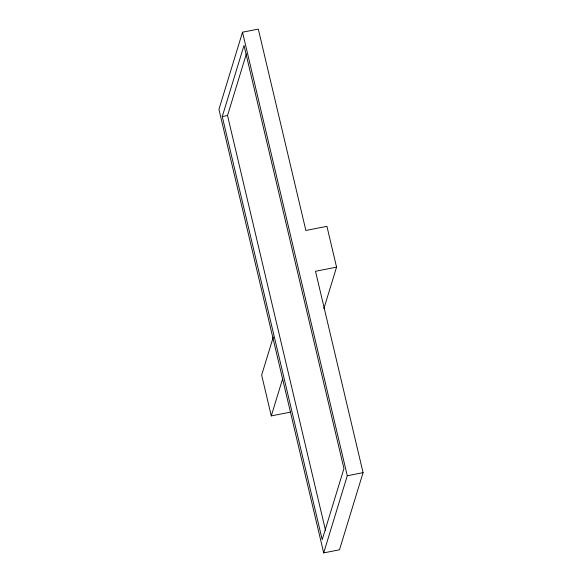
<?xml version="1.0" encoding="UTF-8"?>
<svg xmlns="http://www.w3.org/2000/svg" width="582" height="582" viewBox="0 0 582 582"><rect width="100%" height="100%" fill="white"/><g stroke="black" fill="none" stroke-linecap="round" stroke-linejoin="round"><path stroke-width="0.87" d="M242.519 32.206L218.934 109.358L323.694 552.9L339.481 549.794L363.066 472.642L315.509 271.277L336.563 267.131L326.924 226.325L305.87 230.465L258.306 29.1L242.519 32.206L347.279 475.756L323.694 552.9M222.259 116.546L244.004 45.425L343.947 468.561L322.202 539.681L222.259 116.546L227.526 115.505L246.353 53.93M273.293 337.029L261.653 375.092L271.292 415.897L290.593 412.1M271.292 415.897L282.663 378.7M323.854 308.7L336.563 267.131M347.279 475.756L363.066 472.642M227.526 115.505L325.593 530.697"/></g></svg>
